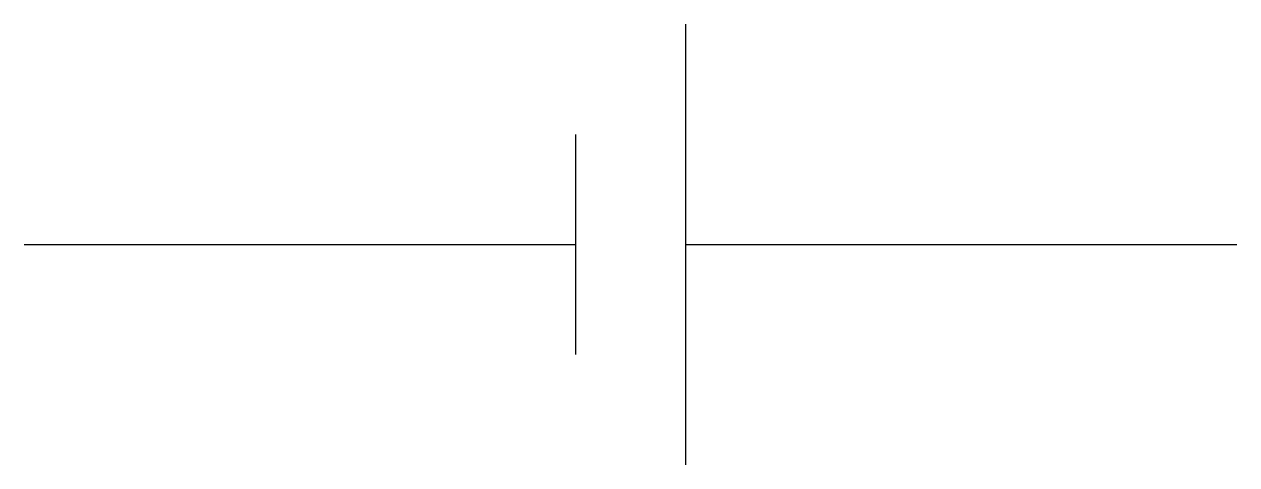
# Model space of a CAD drawing. Header units: millimetres. Extents: x 0 to 11, y -2 to 2.
import ezdxf

# ---------------------------------------------------------------- set-up
doc = ezdxf.new("R2010")
doc.units = ezdxf.units.MM
doc.layers.get('0').update_dxf_attribs({"lineweight": 25, "true_color": 0xffffff})

msp = doc.modelspace()

# ---------------------------------------------------------------- linework, layer by layer
for p, q in [((6, 2), (6, -2)), ((5, 1), (5, -1)), ((0, 0), (5, 0)), ((6, 0), (11, 0))]:
    msp.add_line(p, q)

doc.saveas('drawing.dxf')
